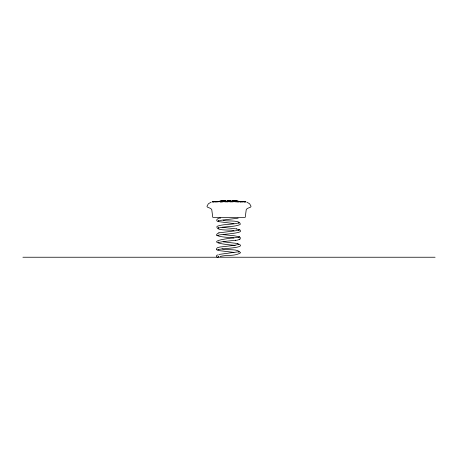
<?xml version="1.0" encoding="UTF-8"?>
<svg xmlns="http://www.w3.org/2000/svg" width="458" height="458" viewBox="0 0 458 458"><rect width="100%" height="100%" fill="white"/><g stroke="black" fill="none" stroke-linecap="round" stroke-linejoin="round"><path stroke-width="0.69" d="M218.712 241.984L218.323 242.54L223.206 241.584L235.492 240.244M238.418 230.546L238.853 230.031L235.074 230.861L218.758 232.876M218.661 249.324L218.191 249.81L218.678 249.593C220.224 248.368 250.257 248.001 237.267 243.461M218.649 220.527L218.18 221.002L221.975 220.149L238.16 218.18M238.475 223.206L238.979 222.771C232.406 224.97 224.008 223.67 216.977 226.361C215.432 231.611 231.416 229.109 234.004 230.792M238.481 252.009L238.647 251.768L218.872 254.448M218.592 227.861L218.317 228.141C225.399 226.006 233.305 227.317 240.169 224.575C241.44 219.422 225.8 221.849 223.132 220.195M238.544 244.681L238.738 244.463L233.935 245.419L219.777 247.062L217.332 247.749L216.508 248.786L217.092 249.954L219.016 250.606L233.929 252.41M218.518 235.183L218.191 235.401L219.29 235.028C221.059 234.147 251.602 233.128 236.362 228.891M235.32 240.273C237.238 240.696 243.026 238.561 239.253 236.734M224.603 201.783L228.273 201.778L224.798 201.738M239.379 239.442L239.952 239.173M238.441 251.843L238.99 251.579M213.153 201.955L215.85 201.778M211.224 202.121L208.367 203.77L206.964 206.306L207.365 207.102L210.789 208.516L211.768 209.69L212.764 217.344L245.236 217.344L246.232 209.69L247.211 208.516L250.635 207.102L251.036 206.306L249.633 203.77L246.776 202.121M219.004 232.819C209.203 237.17 233.116 237.456 233.929 237.994M238.687 237.324C222.13 238.899 200.421 242.408 235.16 245.362M219.222 201.726L215.867 201.881M233.156 201.726L229.727 201.783L233.368 201.778M216.937 201.738L219.399 201.457L214.796 201.732M223.424 201.182C230.924 201.005 217.361 201.657 223.264 201.148M230.712 201.274L230.511 201.182M220.012 201.789C219.788 202.476 227.683 201.302 220.344 201.743M230.511 200.965C231.616 200.97 226.458 200.822 227.489 201.045M221.861 201.291L222.977 201.159M220.693 218.077C218.203 217.424 214.39 220.779 218.38 221.632M220.178 256.469C226.699 254.619 234.988 256.572 240.576 252.753C237.393 248.053 227.036 250.766 221.975 248.86M220.052 201.537C220.722 202.133 227.941 200.839 220.006 201.732M227.288 201.199L227.489 201.291M227.288 200.953L228.073 201.045L226.309 201.051M215.214 201.692L216.806 201.629L214.979 201.738M216.176 201.738L216.811 201.629L215.907 201.646M213.084 201.904L212.306 201.989M236.151 201.314L232.429 201.176L236.151 201.314L232.441 201.159L234.004 201.291M215.065 201.726L215.546 201.68M213.823 201.583C208.751 202.081 219.313 201.073 214.224 201.572M214.888 201.629C221.758 200.942 207.943 202.035 214.808 201.663M217.018 201.732L217.498 201.686M237.948 201.743L238.337 201.921L234.616 201.697L237.588 201.732M222.199 201.245L223.996 201.159M220.842 201.268L221.809 201.217M220.418 201.291L221.317 201.239M217.899 201.657L219.405 201.64L217.985 201.652M217.573 201.697L216.239 201.749M220.35 201.297L219.674 201.331M223.916 201.297L225.571 201.176L224.386 201.148M221.306 200.999C216.222 201.285 226.819 200.724 221.712 201.01M220.012 201.314L219.663 201.331M221.724 201.222L222.273 201.199M232.784 200.976L236.156 201.068L232.435 200.942L236.162 201.073L232.584 200.982M227.254 201.028L230.861 200.999L227.895 201.045M228.519 201.045L231.691 201.051M240.427 201.697L243.021 201.738M240.982 201.732L238.595 201.64L240.404 201.904M22.9 257.236L435.1 257.236M238.337 201.331L237.988 201.314M238.326 201.331L237.65 201.297M236.683 201.239L237.582 201.291M236.191 201.217L236.769 201.245M235.727 201.199L236.276 201.222M235.378 201.182L235.801 201.199M236.288 201.01C231.204 200.724 241.801 201.285 236.694 200.999M240.101 201.657L238.778 201.726M245.694 201.989L244.709 201.886M243.204 201.732L241.189 201.629L241.761 201.732M242.505 201.657L241.194 201.629L241.824 201.738M242.809 201.463L242.122 201.406L243.776 201.572M243.227 201.497L245.831 201.749L244.177 201.583M241.063 201.738L238.601 201.457L242.11 201.629M242.328 201.635L242.935 201.726M240.318 201.904L242.093 201.875M242.23 201.783L244.818 201.949M242.454 201.652L242.786 201.692M233.935 223.59L218.123 221.569M223.126 234.616L234.244 235.784L239.523 236.826M223.201 241.83L237.49 243.501M236.563 228.92L222.067 227.265M238 201.572L238.332 201.904L237.937 201.783M239.385 229.561L239.958 229.83M216.731 249.604L217.092 249.954M216.731 235.183L217.086 235.526M218.592 256.675A1.122 1.111 46.5 0 1 217.161 257.133A1.122 1.111 46.5 0 1 216.565 255.741A1.122 1.111 46.5 0 1 217.888 255.037M218.735 256.114A1.122 1.111 46.5 0 1 218.701 256.406M227.151 201.217L230.861 201.239L227.174 201.245M221.855 201.045L225.565 200.942L221.855 201.045M229.761 201.531L233.466 201.583L229.761 201.531M224.597 201.572L228.273 201.537L224.597 201.572M241.24 201.411L244.938 201.743L241.263 201.406M238.984 237.187L238.429 237.444L238.984 237.187M218.609 228.004L218.317 228.141L218.609 228.004M218.615 242.402L218.323 242.54L218.615 242.402M234.742 201.457L238.349 201.669L234.742 201.457M213.136 201.726L216.794 201.417L213.136 201.726M227.254 200.781L230.861 200.77L227.254 200.781"/></g></svg>
